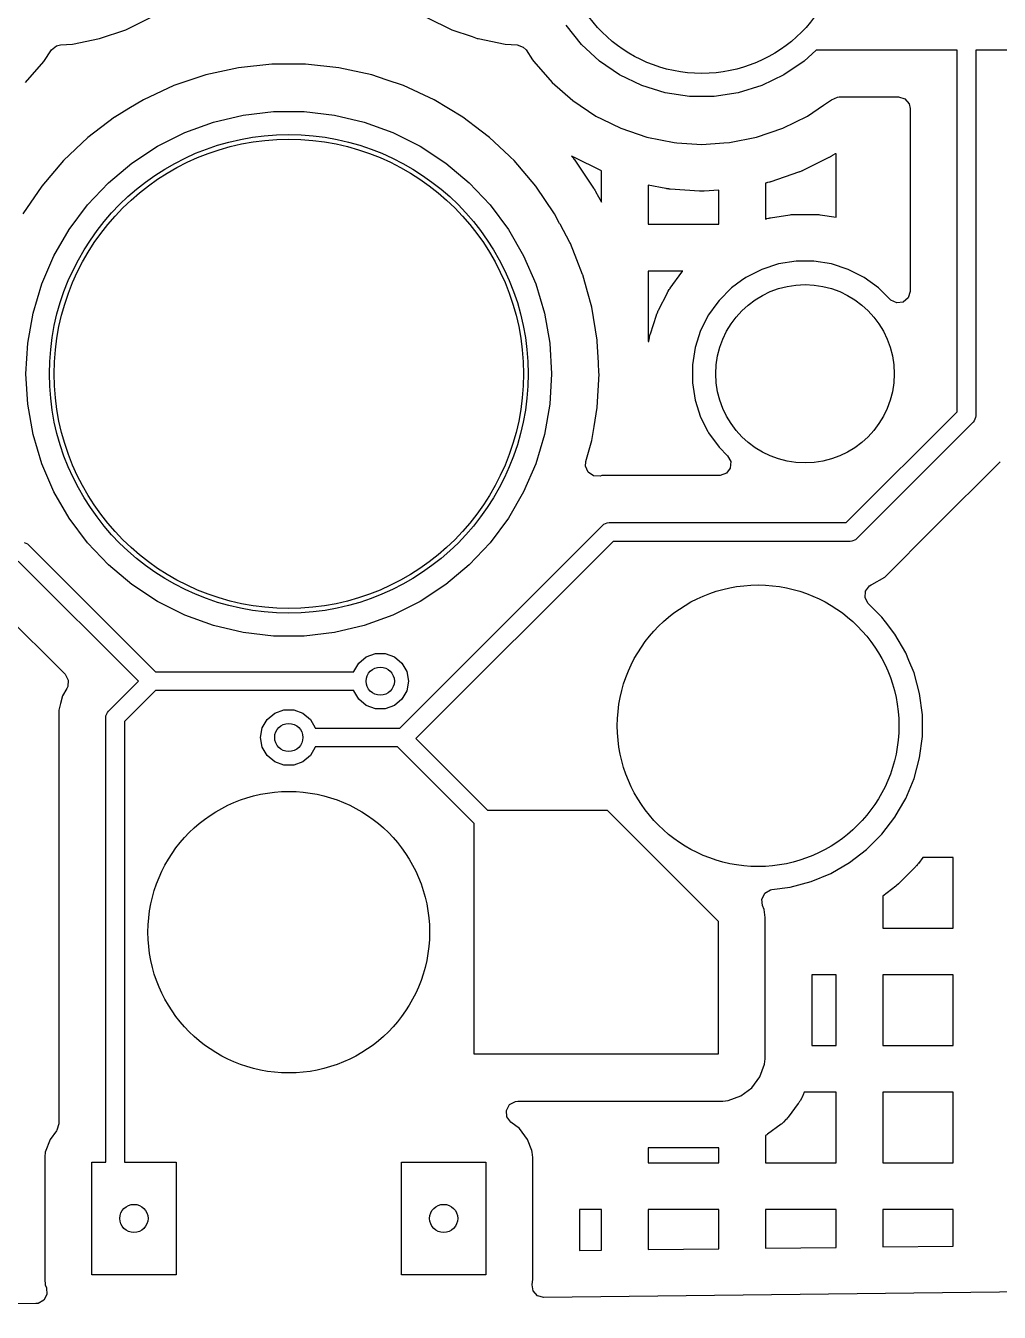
# Model space of a CAD drawing. Extents: x 2.49 to 8.57, y -5.87 to -1.87.
# Drawn here: x 6.369 to 6.778, y -5.122 to -4.582 of the extents above; entities that cross this region are included whole.
import ezdxf

# ---------------------------------------------------------------- set-up
doc = ezdxf.new("R2010")
doc.units = 0
doc.header["$MEASUREMENT"] = 0
doc.layers.add('BLACK', color=7, linetype='CONTINUOUS')

msp = doc.modelspace()

# ---------------------------------------------------------------- linework, layer by layer
at = {"layer": 'BLACK', "linetype": 'CONTINUOUS'}
for p, q in [((6.41114, -4.58411), (6.42156, -4.57898)), ((6.53749, -4.57898), (6.54791, -4.58411)), ((6.40015, -4.58785), (6.41114, -4.58411)), ((6.54791, -4.58411), (6.55649, -4.58703)), ((6.55649, -4.58703), (6.55859, -4.58774)), ((6.60225, -4.59028), (6.59583, -4.58223)), ((6.37674, -4.59747), (6.38, -4.5926)), ((6.38, -4.5926), (6.38211, -4.59084)), ((6.38211, -4.59084), (6.38374, -4.59044)), ((6.38374, -4.59044), (6.38875, -4.59011)), ((6.38875, -4.59011), (6.40015, -4.58785)), ((6.55859, -4.58774), (6.55891, -4.58785)), ((6.55891, -4.58785), (6.5703, -4.59011)), ((6.5703, -4.59011), (6.57532, -4.59044)), ((6.57532, -4.59044), (6.5779, -4.59139)), ((6.5779, -4.59139), (6.57906, -4.5926)), ((6.57906, -4.5926), (6.5818, -4.59671)), ((6.6098, -4.59729), (6.60225, -4.59028)), ((6.70073, -4.59263), (6.69571, -4.59729)), ((6.75984, -4.59263), (6.70073, -4.59263)), ((6.75984, -4.7444), (6.75984, -4.59263)), ((6.8378, -4.59263), (6.76772, -4.59263)), ((6.76772, -4.59263), (6.76772, -4.74603)), ((6.36908, -4.60621), (6.37674, -4.59747)), ((6.5818, -4.59671), (6.58231, -4.59747)), ((6.58231, -4.59747), (6.58997, -4.60621)), ((6.61831, -4.60309), (6.6098, -4.59729)), ((6.69571, -4.59729), (6.6872, -4.60309)), ((6.44471, -4.60307), (6.43473, -4.60643)), ((6.45847, -4.60004), (6.44471, -4.60307)), ((6.47248, -4.59852), (6.45847, -4.60004)), ((6.48657, -4.59852), (6.47248, -4.59852)), ((6.47248, -4.59852), (6.47248, -4.59852)), ((6.50058, -4.60004), (6.48657, -4.59852)), ((6.48657, -4.59852), (6.48657, -4.59852)), ((6.51434, -4.60307), (6.50058, -4.60004)), ((6.52034, -4.60509), (6.51434, -4.60307)), ((6.62758, -4.60755), (6.61831, -4.60309)), ((6.6872, -4.60309), (6.67793, -4.60755)), ((6.43136, -4.60757), (6.41857, -4.61349)), ((6.43473, -4.60643), (6.43136, -4.60757)), ((6.43136, -4.60757), (6.43136, -4.60757)), ((6.43136, -4.60757), (6.43136, -4.60757)), ((6.52769, -4.60757), (6.52034, -4.60509)), ((6.54048, -4.61349), (6.52769, -4.60757)), ((6.52769, -4.60757), (6.52769, -4.60757)), ((6.52769, -4.60757), (6.52769, -4.60757)), ((6.58997, -4.60621), (6.5987, -4.61386)), ((6.63742, -4.61059), (6.62758, -4.60755)), ((6.67793, -4.60755), (6.66809, -4.61059)), ((6.41857, -4.61349), (6.41237, -4.61722)), ((6.41857, -4.61349), (6.41857, -4.61349)), ((6.55256, -4.62075), (6.54048, -4.61349)), ((6.54048, -4.61349), (6.54048, -4.61349)), ((6.54048, -4.61349), (6.54048, -4.61349)), ((6.54048, -4.61349), (6.54048, -4.61349)), ((6.5987, -4.61386), (6.60836, -4.62032)), ((6.64761, -4.61212), (6.63742, -4.61059)), ((6.6579, -4.61212), (6.64761, -4.61212)), ((6.66809, -4.61059), (6.6579, -4.61212)), ((6.70386, -4.61583), (6.70681, -4.61386)), ((6.70681, -4.61386), (6.70717, -4.61355)), ((6.70681, -4.61386), (6.70681, -4.61386)), ((6.70681, -4.61386), (6.70681, -4.61386)), ((6.70681, -4.61386), (6.70681, -4.61386)), ((6.70717, -4.61355), (6.70966, -4.61239)), ((6.70966, -4.61239), (6.71039, -4.61234)), ((6.71039, -4.61234), (6.73526, -4.61234)), ((6.73526, -4.61234), (6.7379, -4.61311)), ((6.7379, -4.61311), (6.7397, -4.61519)), ((6.41237, -4.61722), (6.4065, -4.62075)), ((6.46039, -4.6199), (6.47312, -4.61841)), ((6.47312, -4.61841), (6.48594, -4.61841)), ((6.48594, -4.61841), (6.49867, -4.6199)), ((6.69715, -4.62032), (6.70386, -4.61583)), ((6.7397, -4.61519), (6.74014, -4.61722)), ((6.74014, -4.61722), (6.74014, -4.69391)), ((6.40639, -4.62083), (6.39528, -4.62928)), ((6.4065, -4.62075), (6.40639, -4.62083)), ((6.43587, -4.62724), (6.44791, -4.62285)), ((6.44791, -4.62285), (6.46039, -4.6199)), ((6.49867, -4.6199), (6.51114, -4.62285)), ((6.51114, -4.62285), (6.52319, -4.62724)), ((6.56027, -4.62661), (6.55256, -4.62075)), ((6.60836, -4.62032), (6.60836, -4.62032)), ((6.60836, -4.62032), (6.61103, -4.62163)), ((6.61103, -4.62163), (6.61878, -4.62545)), ((6.68674, -4.62545), (6.69715, -4.62032)), ((6.39528, -4.62928), (6.38505, -4.63897)), ((6.39528, -4.62928), (6.39528, -4.62928)), ((6.42441, -4.63299), (6.43587, -4.62724)), ((6.52319, -4.62724), (6.53465, -4.63299)), ((6.56377, -4.62928), (6.56027, -4.62661)), ((6.57193, -4.637), (6.56377, -4.62928)), ((6.56377, -4.62928), (6.56377, -4.62928)), ((6.56377, -4.62928), (6.56377, -4.62928)), ((6.61878, -4.62545), (6.62977, -4.62919)), ((6.62977, -4.62919), (6.64117, -4.63145)), ((6.66435, -4.63145), (6.67574, -4.62919)), ((6.67574, -4.62919), (6.68674, -4.62545)), ((6.4137, -4.64004), (6.42441, -4.63299)), ((6.53465, -4.63299), (6.54536, -4.64004)), ((6.64117, -4.63145), (6.64228, -4.63152)), ((6.64228, -4.63152), (6.65276, -4.63221)), ((6.65276, -4.63221), (6.66203, -4.6316)), ((6.65276, -4.63221), (6.65276, -4.63221)), ((6.65276, -4.63221), (6.65276, -4.63221)), ((6.66203, -4.6316), (6.66435, -4.63145)), ((6.38505, -4.63897), (6.37593, -4.64971)), ((6.40388, -4.64828), (6.4137, -4.64004)), ((6.54536, -4.64004), (6.55518, -4.64828)), ((6.57249, -4.63753), (6.57193, -4.637)), ((6.574, -4.63897), (6.57249, -4.63753)), ((6.58312, -4.64971), (6.574, -4.63897)), ((6.59814, -4.63705), (6.59806, -4.637)), ((6.59806, -4.637), (6.59824, -4.63722)), ((6.59828, -4.63713), (6.59814, -4.63705)), ((6.59824, -4.63722), (6.59832, -4.63732)), ((6.59883, -4.63746), (6.59828, -4.63713)), ((6.59832, -4.63732), (6.59849, -4.63753)), ((6.59849, -4.63753), (6.59857, -4.63763)), ((6.59857, -4.63763), (6.59889, -4.63805)), ((6.59897, -4.63753), (6.59883, -4.63746)), ((6.59889, -4.63805), (6.59897, -4.63816)), ((6.59926, -4.63769), (6.59897, -4.63753)), ((6.59897, -4.63816), (6.59913, -4.63838)), ((6.59913, -4.63838), (6.5992, -4.63848)), ((6.5992, -4.63848), (6.60741, -4.65059)), ((6.5994, -4.63776), (6.59926, -4.63769)), ((6.61039, -4.64318), (6.5994, -4.63776)), ((6.70611, -4.63776), (6.69512, -4.64318)), ((6.70625, -4.63769), (6.70611, -4.63776)), ((6.70654, -4.63753), (6.70625, -4.63769)), ((6.70668, -4.63746), (6.70654, -4.63753)), ((6.70723, -4.63713), (6.70668, -4.63746)), ((6.70737, -4.63705), (6.70723, -4.63713)), ((6.70764, -4.63688), (6.70737, -4.63705)), ((6.70778, -4.6368), (6.70764, -4.63688)), ((6.70876, -4.63614), (6.70778, -4.6368)), ((6.70906, -4.63614), (6.70876, -4.63614)), ((6.70906, -4.66281), (6.70906, -4.63614)), ((6.61054, -4.64325), (6.61039, -4.64318)), ((6.61064, -4.64329), (6.61054, -4.64325)), ((6.61064, -4.64844), (6.61064, -4.64329)), ((6.69334, -4.64392), (6.68174, -4.64786)), ((6.69349, -4.64386), (6.69334, -4.64392)), ((6.69379, -4.64375), (6.69349, -4.64386)), ((6.69394, -4.64369), (6.69379, -4.64375)), ((6.69453, -4.64344), (6.69394, -4.64369)), ((6.69468, -4.64338), (6.69453, -4.64344)), ((6.69497, -4.64325), (6.69468, -4.64338)), ((6.69512, -4.64318), (6.69497, -4.64325)), ((6.37593, -4.64971), (6.36802, -4.66137)), ((6.37593, -4.64971), (6.37593, -4.64971)), ((6.39508, -4.6576), (6.40388, -4.64828)), ((6.55518, -4.64828), (6.56397, -4.6576)), ((6.59103, -4.66137), (6.58312, -4.64971)), ((6.58312, -4.64971), (6.58312, -4.64971)), ((6.58312, -4.64971), (6.58312, -4.64971)), ((6.60741, -4.65059), (6.60748, -4.6507)), ((6.60748, -4.6507), (6.60762, -4.65092)), ((6.60762, -4.65092), (6.60769, -4.65103)), ((6.60769, -4.65103), (6.60797, -4.65149)), ((6.60797, -4.65149), (6.60803, -4.6516)), ((6.60803, -4.6516), (6.60817, -4.65183)), ((6.60817, -4.65183), (6.60823, -4.65195)), ((6.60823, -4.65195), (6.61064, -4.65649)), ((6.61064, -4.65649), (6.61064, -4.64844)), ((6.63766, -4.65074), (6.63024, -4.64927)), ((6.63024, -4.64927), (6.63024, -4.66575)), ((6.63781, -4.65077), (6.63766, -4.65074)), ((6.63813, -4.65083), (6.63781, -4.65077)), ((6.63829, -4.65085), (6.63813, -4.65083)), ((6.63892, -4.65093), (6.63829, -4.65085)), ((6.63908, -4.65095), (6.63892, -4.65093)), ((6.6394, -4.65098), (6.63908, -4.65095)), ((6.63956, -4.651), (6.6394, -4.65098)), ((6.65179, -4.6518), (6.63956, -4.651)), ((6.65195, -4.6518), (6.65179, -4.6518)), ((6.65228, -4.65182), (6.65195, -4.6518)), ((6.65243, -4.65182), (6.65228, -4.65182)), ((6.65308, -4.65182), (6.65243, -4.65182)), ((6.65324, -4.65182), (6.65308, -4.65182)), ((6.65356, -4.6518), (6.65324, -4.65182)), ((6.65372, -4.6518), (6.65356, -4.6518)), ((6.65985, -4.6514), (6.65372, -4.6518)), ((6.65985, -4.66575), (6.65985, -4.6514)), ((6.67988, -4.64835), (6.67945, -4.64844)), ((6.67945, -4.64844), (6.67945, -4.66355)), ((6.68003, -4.64832), (6.67988, -4.64835)), ((6.68035, -4.64825), (6.68003, -4.64832)), ((6.6805, -4.64821), (6.68035, -4.64825)), ((6.68112, -4.64804), (6.6805, -4.64821)), ((6.68127, -4.648), (6.68112, -4.64804)), ((6.68158, -4.6479), (6.68127, -4.648)), ((6.68174, -4.64786), (6.68158, -4.6479)), ((6.38743, -4.66788), (6.39508, -4.6576)), ((6.56397, -4.6576), (6.57163, -4.66788)), ((6.59314, -4.66534), (6.59103, -4.66137)), ((6.59103, -4.66137), (6.59103, -4.66137)), ((6.59103, -4.66137), (6.59103, -4.66137)), ((6.68155, -4.66305), (6.68966, -4.66177)), ((6.68966, -4.66177), (6.68985, -4.66174)), ((6.68985, -4.66174), (6.69023, -4.6617)), ((6.69023, -4.6617), (6.69042, -4.66168)), ((6.69042, -4.66168), (6.69119, -4.66162)), ((6.69119, -4.66162), (6.69138, -4.66161)), ((6.69138, -4.66161), (6.69177, -4.66159)), ((6.69177, -4.66159), (6.69196, -4.66159)), ((6.69196, -4.66159), (6.70017, -4.66159)), ((6.70017, -4.66159), (6.70036, -4.66159)), ((6.70036, -4.66159), (6.70075, -4.66161)), ((6.70075, -4.66161), (6.70094, -4.66162)), ((6.70094, -4.66162), (6.7017, -4.66168)), ((6.7017, -4.66168), (6.70189, -4.6617)), ((6.70189, -4.6617), (6.70228, -4.66174)), ((6.70228, -4.66174), (6.70247, -4.66177)), ((6.70247, -4.66177), (6.70906, -4.66281)), ((6.38102, -4.67898), (6.38743, -4.66788)), ((6.57163, -4.66788), (6.57804, -4.67898)), ((6.59335, -4.66575), (6.59314, -4.66534)), ((6.59739, -4.67336), (6.59335, -4.66575)), ((6.63024, -4.66575), (6.65985, -4.66575)), ((6.67945, -4.66355), (6.67949, -4.66354)), ((6.67949, -4.66354), (6.67986, -4.66343)), ((6.67986, -4.66343), (6.68004, -4.66338)), ((6.68004, -4.66338), (6.68079, -4.6632)), ((6.68079, -4.6632), (6.68098, -4.66316)), ((6.68098, -4.66316), (6.68136, -4.66309)), ((6.68136, -4.66309), (6.68155, -4.66305)), ((6.59763, -4.67382), (6.59739, -4.67336)), ((6.37594, -4.69076), (6.38102, -4.67898)), ((6.57804, -4.67898), (6.58312, -4.69076)), ((6.60034, -4.68061), (6.59763, -4.67382)), ((6.59763, -4.67382), (6.59763, -4.67382)), ((6.60278, -4.68675), (6.60034, -4.68061)), ((6.685, -4.68236), (6.67792, -4.68466)), ((6.69234, -4.68119), (6.685, -4.68236)), ((6.69978, -4.68119), (6.69234, -4.68119)), ((6.69234, -4.68119), (6.69234, -4.68119)), ((6.70713, -4.68236), (6.69978, -4.68119)), ((6.69978, -4.68119), (6.69978, -4.68119)), ((6.71421, -4.68466), (6.70713, -4.68236)), ((6.60285, -4.68691), (6.60278, -4.68675)), ((6.60485, -4.69411), (6.60285, -4.68691)), ((6.60285, -4.68691), (6.60285, -4.68691)), ((6.64475, -4.68535), (6.63024, -4.68535)), ((6.63024, -4.68535), (6.63024, -4.71496)), ((6.63955, -4.69247), (6.64438, -4.68583)), ((6.64438, -4.68583), (6.64449, -4.68568)), ((6.64449, -4.68568), (6.64473, -4.68538)), ((6.64473, -4.68538), (6.64475, -4.68535)), ((6.66949, -4.68935), (6.66527, -4.69241)), ((6.67129, -4.68804), (6.66949, -4.68935)), ((6.67792, -4.68466), (6.67129, -4.68804)), ((6.7195, -4.68736), (6.71421, -4.68466)), ((6.72083, -4.68804), (6.7195, -4.68736)), ((6.72685, -4.69241), (6.72083, -4.68804)), ((6.37226, -4.70304), (6.37594, -4.69076)), ((6.58312, -4.69076), (6.58679, -4.70304)), ((6.60662, -4.70048), (6.60485, -4.69411)), ((6.63462, -4.70176), (6.63834, -4.69444)), ((6.63834, -4.69444), (6.63844, -4.69427)), ((6.63844, -4.69427), (6.63862, -4.69394)), ((6.63862, -4.69394), (6.63872, -4.69377)), ((6.63872, -4.69377), (6.63912, -4.69311)), ((6.63912, -4.69311), (6.63923, -4.69295)), ((6.63923, -4.69295), (6.63944, -4.69263)), ((6.63944, -4.69263), (6.63955, -4.69247)), ((6.66527, -4.69241), (6.66001, -4.69767)), ((6.66527, -4.69241), (6.66527, -4.69241)), ((6.66527, -4.69241), (6.66527, -4.69241)), ((6.7318, -4.69736), (6.72685, -4.69241)), ((6.72685, -4.69241), (6.72685, -4.69241)), ((6.74014, -4.69391), (6.73936, -4.69655)), ((6.6089, -4.71438), (6.60662, -4.70048)), ((6.60662, -4.70048), (6.60662, -4.70048)), ((6.60662, -4.70048), (6.60662, -4.70048)), ((6.65905, -4.69899), (6.65564, -4.70369)), ((6.66001, -4.69767), (6.65905, -4.69899)), ((6.66001, -4.69767), (6.66001, -4.69767)), ((6.66001, -4.69767), (6.66001, -4.69767)), ((6.73206, -4.6976), (6.7318, -4.69736)), ((6.73456, -4.69874), (6.73206, -4.6976)), ((6.73728, -4.69835), (6.73456, -4.69874)), ((6.73936, -4.69655), (6.73728, -4.69835)), ((6.37004, -4.71566), (6.37226, -4.70304)), ((6.58679, -4.70304), (6.58902, -4.71566)), ((6.6312, -4.7117), (6.63373, -4.70389)), ((6.63373, -4.70389), (6.6338, -4.70371)), ((6.6338, -4.70371), (6.63393, -4.70335)), ((6.63393, -4.70335), (6.634, -4.70317)), ((6.634, -4.70317), (6.63429, -4.70246)), ((6.63429, -4.70246), (6.63437, -4.70228)), ((6.63437, -4.70228), (6.63453, -4.70193)), ((6.63453, -4.70193), (6.63462, -4.70176)), ((6.65564, -4.70369), (6.65226, -4.71032)), ((6.65226, -4.71032), (6.64996, -4.71739)), ((6.36929, -4.72846), (6.37004, -4.71566)), ((6.58902, -4.71566), (6.58976, -4.72846)), ((6.6089, -4.71439), (6.6089, -4.71438)), ((6.60893, -4.71496), (6.6089, -4.71439)), ((6.6094, -4.72367), (6.60893, -4.71496)), ((6.63024, -4.71496), (6.6305, -4.71496)), ((6.6305, -4.71496), (6.63066, -4.71394)), ((6.63066, -4.71394), (6.63069, -4.71375)), ((6.63069, -4.71375), (6.63077, -4.71338)), ((6.63077, -4.71338), (6.63081, -4.71319)), ((6.63081, -4.71319), (6.63099, -4.71244)), ((6.63099, -4.71244), (6.63104, -4.71225)), ((6.63104, -4.71225), (6.63114, -4.71188)), ((6.63114, -4.71188), (6.6312, -4.7117)), ((6.64996, -4.71739), (6.6488, -4.72474)), ((6.60964, -4.72815), (6.6094, -4.72367)), ((6.6488, -4.72474), (6.6488, -4.73218)), ((6.37004, -4.74126), (6.36929, -4.72846)), ((6.58976, -4.72846), (6.58902, -4.74126)), ((6.6089, -4.74253), (6.60966, -4.72846)), ((6.60966, -4.72846), (6.60964, -4.72815)), ((6.6488, -4.73218), (6.64996, -4.73953)), ((6.37226, -4.75388), (6.37004, -4.74126)), ((6.58902, -4.74126), (6.58679, -4.75388)), ((6.60757, -4.75062), (6.6089, -4.74253)), ((6.6089, -4.74253), (6.6089, -4.74253)), ((6.6089, -4.74253), (6.6089, -4.74253)), ((6.64996, -4.73953), (6.65226, -4.7466)), ((6.65226, -4.7466), (6.65533, -4.75262)), ((6.71336, -4.79088), (6.75984, -4.7444)), ((6.76656, -4.74881), (6.71778, -4.7976)), ((6.76705, -4.74822), (6.76656, -4.74881)), ((6.76764, -4.7468), (6.76705, -4.74822)), ((6.76772, -4.74603), (6.76764, -4.7468)), ((6.37594, -4.76616), (6.37226, -4.75388)), ((6.58679, -4.75388), (6.58312, -4.76616)), ((6.60662, -4.75643), (6.60757, -4.75062)), ((6.65533, -4.75262), (6.65564, -4.75323)), ((6.65564, -4.75323), (6.66001, -4.75925)), ((6.60419, -4.76519), (6.60662, -4.75643)), ((6.66001, -4.75925), (6.66001, -4.75925)), ((6.66001, -4.75925), (6.6636, -4.76284)), ((6.604, -4.76722), (6.60415, -4.76533)), ((6.60415, -4.76533), (6.60419, -4.76519)), ((6.6636, -4.76284), (6.66492, -4.76525)), ((6.66492, -4.76525), (6.66472, -4.768)), ((6.75015, -4.79309), (6.77789, -4.76535)), ((6.38102, -4.77793), (6.37594, -4.76616)), ((6.58312, -4.76616), (6.57804, -4.77793)), ((6.60509, -4.76975), (6.604, -4.76722)), ((6.60736, -4.77129), (6.60509, -4.76975)), ((6.66308, -4.7702), (6.6605, -4.77116)), ((6.66472, -4.768), (6.66308, -4.7702)), ((6.61011, -4.77135), (6.60736, -4.77129)), ((6.61079, -4.77117), (6.61011, -4.77135)), ((6.61637, -4.77117), (6.61079, -4.77117)), ((6.66015, -4.77117), (6.61637, -4.77117)), ((6.6605, -4.77116), (6.66015, -4.77117)), ((6.38743, -4.78903), (6.38102, -4.77793)), ((6.57804, -4.77793), (6.57163, -4.78903)), ((6.39508, -4.79932), (6.38743, -4.78903)), ((6.52607, -4.87708), (6.61112, -4.79203)), ((6.57163, -4.78903), (6.56397, -4.79932)), ((6.61112, -4.79203), (6.61171, -4.79154)), ((6.61171, -4.79154), (6.61313, -4.79095)), ((6.61313, -4.79095), (6.6139, -4.79088)), ((6.6139, -4.79088), (6.71336, -4.79088)), ((6.71778, -4.7976), (6.71718, -4.79809)), ((6.72951, -4.81373), (6.75015, -4.79309)), ((6.36848, -4.79924), (6.3699, -4.79983)), ((6.3699, -4.79983), (6.37049, -4.80032)), ((6.37049, -4.80032), (6.42363, -4.85346)), ((6.40388, -4.80864), (6.39508, -4.79932)), ((6.61553, -4.79875), (6.5328, -4.88148)), ((6.56397, -4.79932), (6.55518, -4.80864)), ((6.71499, -4.79875), (6.61553, -4.79875)), ((6.71576, -4.79868), (6.71499, -4.79875)), ((6.71718, -4.79809), (6.71576, -4.79868)), ((6.41643, -4.8574), (6.36608, -4.80704)), ((6.4137, -4.81688), (6.40388, -4.80864)), ((6.55518, -4.80864), (6.54536, -4.81688)), ((6.72412, -4.81685), (6.72951, -4.81373)), ((6.42441, -4.82393), (6.4137, -4.81688)), ((6.54536, -4.81688), (6.53465, -4.82393)), ((6.72143, -4.81964), (6.72307, -4.81744)), ((6.72307, -4.81744), (6.72387, -4.81699)), ((6.72387, -4.81699), (6.72412, -4.81685)), ((6.72412, -4.81685), (6.72412, -4.81685)), ((6.43587, -4.82968), (6.42441, -4.82393)), ((6.53465, -4.82393), (6.52319, -4.82968)), ((6.72123, -4.82239), (6.72143, -4.81964)), ((6.72255, -4.8248), (6.72123, -4.82239)), ((6.7283, -4.83056), (6.72255, -4.8248)), ((6.35935, -4.82818), (6.38571, -4.85453)), ((6.44791, -4.83406), (6.43587, -4.82968)), ((6.52319, -4.82968), (6.51114, -4.83406)), ((6.46039, -4.83702), (6.44791, -4.83406)), ((6.51114, -4.83406), (6.49867, -4.83702)), ((6.72976, -4.83246), (6.7283, -4.83056)), ((6.7283, -4.83056), (6.7283, -4.83056)), ((6.7283, -4.83056), (6.7283, -4.83056)), ((6.7338, -4.83773), (6.72976, -4.83246)), ((6.47312, -4.83851), (6.46039, -4.83702)), ((6.48594, -4.83851), (6.47312, -4.83851)), ((6.49867, -4.83702), (6.48594, -4.83851)), ((6.73832, -4.84555), (6.7338, -4.83773)), ((6.7338, -4.83773), (6.7338, -4.83773)), ((6.7338, -4.83773), (6.7338, -4.83773)), ((6.51201, -4.84717), (6.51586, -4.84576)), ((6.51586, -4.84576), (6.51996, -4.84576)), ((6.51996, -4.84576), (6.52382, -4.84717)), ((6.73961, -4.84867), (6.73832, -4.84555)), ((6.73832, -4.84555), (6.73832, -4.84555)), ((6.73832, -4.84555), (6.73832, -4.84555)), ((6.50681, -4.85336), (6.50887, -4.8498)), ((6.50887, -4.8498), (6.51201, -4.84717)), ((6.52382, -4.84717), (6.52696, -4.8498)), ((6.52696, -4.8498), (6.52901, -4.85336)), ((6.74178, -4.8539), (6.73961, -4.84867)), ((6.38571, -4.85453), (6.38702, -4.85695)), ((6.38702, -4.85695), (6.38683, -4.85969)), ((6.42363, -4.85346), (6.44169, -4.85346)), ((6.44169, -4.85346), (6.5068, -4.85346)), ((6.5068, -4.85346), (6.50681, -4.85336)), ((6.52901, -4.85336), (6.52972, -4.8574)), ((6.74411, -4.8626), (6.74178, -4.8539)), ((6.38648, -4.86043), (6.38466, -4.86358)), ((6.38683, -4.85969), (6.38648, -4.86043)), ((6.40391, -4.86992), (6.41643, -4.8574)), ((6.42363, -4.86133), (6.41063, -4.87433)), ((6.44169, -4.86133), (6.42363, -4.86133)), ((6.5068, -4.86133), (6.44169, -4.86133)), ((6.50681, -4.86144), (6.5068, -4.86133)), ((6.50887, -4.86499), (6.50681, -4.86144)), ((6.52901, -4.86144), (6.52696, -4.86499)), ((6.52972, -4.8574), (6.52901, -4.86144)), ((6.74412, -4.86262), (6.74411, -4.8626)), ((6.7453, -4.87158), (6.74412, -4.86262)), ((6.38381, -4.86678), (6.38305, -4.86959)), ((6.38466, -4.86358), (6.38381, -4.86678)), ((6.38466, -4.86358), (6.38466, -4.86358)), ((6.51201, -4.86762), (6.50887, -4.86499)), ((6.51586, -4.86903), (6.51201, -4.86762)), ((6.52382, -4.86762), (6.51996, -4.86903)), ((6.52696, -4.86499), (6.52382, -4.86762)), ((6.38305, -4.86959), (6.38305, -4.86959)), ((6.38305, -4.86959), (6.38305, -4.87621)), ((6.40276, -4.8727), (6.40283, -4.87194)), ((6.40276, -5.05917), (6.40276, -4.8727)), ((6.40283, -4.87194), (6.40342, -4.87052)), ((6.40342, -4.87052), (6.40391, -4.86992)), ((6.46843, -4.87698), (6.47048, -4.87343)), ((6.47048, -4.87343), (6.47362, -4.87079)), ((6.47362, -4.87079), (6.47748, -4.86939)), ((6.47748, -4.86939), (6.48158, -4.86939)), ((6.48158, -4.86939), (6.48543, -4.87079)), ((6.48543, -4.87079), (6.48858, -4.87343)), ((6.48858, -4.87343), (6.49063, -4.87698)), ((6.51996, -4.86903), (6.51586, -4.86903)), ((6.7453, -4.88061), (6.7453, -4.87158)), ((6.38305, -4.87621), (6.38305, -4.87621)), ((6.38305, -4.87621), (6.38305, -5.0431)), ((6.41063, -4.87433), (6.41063, -5.05917)), ((6.46772, -4.88102), (6.46843, -4.87698)), ((6.49063, -4.87698), (6.49064, -4.87708)), ((6.49064, -4.87708), (6.52607, -4.87708)), ((6.46843, -4.88506), (6.46772, -4.88102)), ((6.5328, -4.88148), (6.56285, -4.91153)), ((6.74412, -4.88957), (6.7453, -4.88061)), ((6.47048, -4.88861), (6.46843, -4.88506)), ((6.47362, -4.89125), (6.47048, -4.88861)), ((6.48858, -4.88861), (6.48543, -4.89125)), ((6.49063, -4.88506), (6.48858, -4.88861)), ((6.49064, -4.88495), (6.49063, -4.88506)), ((6.52514, -4.88495), (6.49064, -4.88495)), ((6.55728, -4.9171), (6.52514, -4.88495)), ((6.74178, -4.8983), (6.74412, -4.88957)), ((6.47748, -4.89265), (6.47362, -4.89125)), ((6.48158, -4.89265), (6.47748, -4.89265)), ((6.48543, -4.89125), (6.48158, -4.89265)), ((6.73832, -4.90664), (6.74178, -4.8983)), ((6.73534, -4.91181), (6.73832, -4.90664)), ((6.56285, -4.91153), (6.61307, -4.91153)), ((6.61307, -4.91153), (6.65965, -4.9581)), ((6.7283, -4.92163), (6.7338, -4.91447)), ((6.7338, -4.91447), (6.73534, -4.91181)), ((6.55728, -5.01389), (6.55728, -4.9171)), ((6.72192, -4.92802), (6.7283, -4.92163)), ((6.7283, -4.92163), (6.7283, -4.92163)), ((6.7283, -4.92163), (6.7283, -4.92163)), ((6.71475, -4.93352), (6.72192, -4.92802)), ((6.72192, -4.92802), (6.72192, -4.92802)), ((6.72192, -4.92802), (6.72192, -4.92802)), ((6.74551, -4.93142), (6.74366, -4.93382)), ((6.75827, -4.93142), (6.74551, -4.93142)), ((6.75827, -4.96102), (6.75827, -4.93142)), ((6.69858, -4.9415), (6.70692, -4.93804)), ((6.70692, -4.93804), (6.71475, -4.93352)), ((6.74239, -4.93527), (6.73555, -4.94211)), ((6.74251, -4.93516), (6.74239, -4.93527)), ((6.74273, -4.93492), (6.74251, -4.93516)), ((6.74283, -4.9348), (6.74273, -4.93492)), ((6.74326, -4.93432), (6.74283, -4.9348)), ((6.74336, -4.9342), (6.74326, -4.93432)), ((6.74356, -4.93395), (6.74336, -4.9342)), ((6.74366, -4.93382), (6.74356, -4.93395)), ((6.68985, -4.94383), (6.69858, -4.9415)), ((6.73411, -4.94338), (6.72867, -4.94755)), ((6.73423, -4.94328), (6.73411, -4.94338)), ((6.73448, -4.94308), (6.73423, -4.94328)), ((6.7346, -4.94298), (6.73448, -4.94308)), ((6.73508, -4.94255), (6.7346, -4.94298)), ((6.7352, -4.94245), (6.73508, -4.94255)), ((6.73544, -4.94222), (6.7352, -4.94245)), ((6.73555, -4.94211), (6.73544, -4.94222)), ((6.67797, -4.94882), (6.6786, -4.94755)), ((6.67826, -4.95156), (6.67797, -4.94882)), ((6.6786, -4.94755), (6.6792, -4.94636)), ((6.6792, -4.94636), (6.68157, -4.94496)), ((6.68157, -4.94496), (6.68214, -4.94485)), ((6.68214, -4.94485), (6.68985, -4.94383)), ((6.72867, -4.94755), (6.72867, -4.96102)), ((6.67893, -4.95318), (6.67826, -4.95156)), ((6.67935, -4.95649), (6.67893, -4.95318)), ((6.65965, -4.9581), (6.65965, -5.01389)), ((6.67935, -4.98063), (6.67935, -4.95649)), ((6.72867, -4.96102), (6.75827, -4.96102)), ((6.67935, -5.01578), (6.67935, -4.98063)), ((6.70906, -4.98063), (6.69896, -4.98063)), ((6.69896, -4.98063), (6.69896, -5.01024)), ((6.70906, -5.01024), (6.70906, -4.98063)), ((6.75827, -4.98063), (6.72867, -4.98063)), ((6.72867, -4.98063), (6.72867, -5.01024)), ((6.75827, -5.01024), (6.75827, -4.98063)), ((6.69896, -5.01024), (6.70906, -5.01024)), ((6.72867, -5.01024), (6.75827, -5.01024)), ((6.65965, -5.01389), (6.55728, -5.01389)), ((6.67712, -5.02343), (6.6791, -5.01812)), ((6.6791, -5.01812), (6.67935, -5.01578)), ((6.67372, -5.02797), (6.67712, -5.02343)), ((6.66919, -5.03136), (6.67372, -5.02797)), ((6.69565, -5.02984), (6.69524, -5.03094)), ((6.70906, -5.02984), (6.69565, -5.02984)), ((6.70906, -5.05945), (6.70906, -5.02984)), ((6.75827, -5.02984), (6.72867, -5.02984)), ((6.72867, -5.02984), (6.72867, -5.05945)), ((6.75827, -5.05945), (6.75827, -5.02984)), ((6.57082, -5.03744), (6.57214, -5.03503)), ((6.57214, -5.03503), (6.57456, -5.03371)), ((6.57456, -5.03371), (6.57559, -5.0336)), ((6.57559, -5.0336), (6.66153, -5.0336)), ((6.66153, -5.0336), (6.66388, -5.03334)), ((6.66388, -5.03334), (6.66919, -5.03136)), ((6.69323, -5.03462), (6.689, -5.04028)), ((6.69343, -5.03433), (6.69323, -5.03462)), ((6.69381, -5.03374), (6.69343, -5.03433)), ((6.69399, -5.03344), (6.69381, -5.03374)), ((6.69466, -5.03221), (6.69399, -5.03344)), ((6.69482, -5.0319), (6.69466, -5.03221)), ((6.69511, -5.03126), (6.69482, -5.0319)), ((6.69524, -5.03094), (6.69511, -5.03126)), ((6.57102, -5.04018), (6.57082, -5.03744)), ((6.57267, -5.04239), (6.57102, -5.04018)), ((6.68878, -5.04055), (6.68832, -5.04108)), ((6.689, -5.04028), (6.68878, -5.04055)), ((6.38208, -5.04602), (6.37938, -5.04963)), ((6.38228, -5.04573), (6.38208, -5.04602)), ((6.38305, -5.0431), (6.38228, -5.04573)), ((6.57628, -5.04509), (6.57267, -5.04239)), ((6.57852, -5.04808), (6.57628, -5.04509)), ((6.57628, -5.04509), (6.57628, -5.04509)), ((6.68603, -5.04324), (6.68037, -5.04748)), ((6.6863, -5.04303), (6.68603, -5.04324)), ((6.68684, -5.04257), (6.6863, -5.04303)), ((6.68709, -5.04233), (6.68684, -5.04257)), ((6.68808, -5.04134), (6.68709, -5.04233)), ((6.68832, -5.04108), (6.68808, -5.04134)), ((6.37938, -5.04963), (6.3774, -5.05494)), ((6.37938, -5.04963), (6.37938, -5.04963)), ((6.57968, -5.04963), (6.57852, -5.04808)), ((6.58142, -5.0543), (6.57968, -5.04963)), ((6.57968, -5.04963), (6.57968, -5.04963)), ((6.6795, -5.04806), (6.67945, -5.04808)), ((6.67945, -5.04808), (6.67945, -5.05945)), ((6.68009, -5.04768), (6.6795, -5.04806)), ((6.68037, -5.04748), (6.68009, -5.04768)), ((6.37718, -5.05698), (6.37715, -5.05728)), ((6.3774, -5.05494), (6.37718, -5.05698)), ((6.58166, -5.05494), (6.58142, -5.0543)), ((6.58191, -5.05728), (6.58166, -5.05494)), ((6.65985, -5.0532), (6.63024, -5.0532)), ((6.63024, -5.0532), (6.63024, -5.05945)), ((6.65985, -5.05945), (6.65985, -5.0532)), ((6.37715, -5.05728), (6.37715, -5.05728)), ((6.37715, -5.05728), (6.37715, -5.1083)), ((6.39685, -5.10641), (6.39685, -5.05917)), ((6.39685, -5.05917), (6.40276, -5.05917)), ((6.41063, -5.05917), (6.43228, -5.05917)), ((6.43228, -5.05917), (6.43228, -5.10641)), ((6.52677, -5.10641), (6.52677, -5.05917)), ((6.52677, -5.05917), (6.5622, -5.05917)), ((6.5622, -5.05917), (6.5622, -5.10641)), ((6.58191, -5.05945), (6.58191, -5.05728)), ((6.58191, -5.09622), (6.58191, -5.05945)), ((6.63024, -5.05945), (6.65985, -5.05945)), ((6.67945, -5.05945), (6.70906, -5.05945)), ((6.72867, -5.05945), (6.75827, -5.05945)), ((6.61064, -5.07906), (6.60152, -5.07906)), ((6.60152, -5.07906), (6.60152, -5.09622)), ((6.61064, -5.09588), (6.61064, -5.07906)), ((6.65985, -5.07906), (6.63024, -5.07906)), ((6.63024, -5.07906), (6.63024, -5.09588)), ((6.65985, -5.0953), (6.65985, -5.07906)), ((6.70906, -5.07906), (6.67945, -5.07906)), ((6.67945, -5.07906), (6.67945, -5.0953)), ((6.70906, -5.09472), (6.70906, -5.07906)), ((6.75827, -5.07906), (6.72867, -5.07906)), ((6.72867, -5.07906), (6.72867, -5.09472)), ((6.75827, -5.09414), (6.75827, -5.07906)), ((6.70906, -5.09495), (6.70906, -5.09472)), ((6.72867, -5.09472), (6.75827, -5.09437)), ((6.75827, -5.09437), (6.75827, -5.09414)), ((6.58191, -5.1083), (6.58191, -5.09622)), ((6.60152, -5.09622), (6.61064, -5.09611)), ((6.61064, -5.09611), (6.61064, -5.09588)), ((6.63024, -5.09588), (6.65985, -5.09553)), ((6.65985, -5.09553), (6.65985, -5.0953)), ((6.67945, -5.0953), (6.70906, -5.09495)), ((6.37715, -5.1083), (6.37715, -5.1083)), ((6.37715, -5.1083), (6.3774, -5.11064)), ((6.3774, -5.11064), (6.37788, -5.11193)), ((6.43228, -5.10641), (6.39685, -5.10641)), ((6.5622, -5.10641), (6.52677, -5.10641)), ((6.58166, -5.11058), (6.58191, -5.1083)), ((6.58166, -5.1106), (6.58166, -5.11058)), ((6.5821, -5.1132), (6.58166, -5.1106)), ((6.37807, -5.11467), (6.37676, -5.11709)), ((6.37788, -5.11193), (6.37807, -5.11467)), ((6.58392, -5.11526), (6.5821, -5.1132)), ((6.58657, -5.116), (6.58392, -5.11526)), ((6.80599, -5.11342), (6.58657, -5.116)), ((6.37336, -5.11852), (6.0655, -5.12215)), ((6.37434, -5.11841), (6.37336, -5.11852)), ((6.37676, -5.11709), (6.37434, -5.11841))]:
    msp.add_line(p, q, dxfattribs=at)
at = {"layer": 'BLACK'}
for centre, radius in [((6.65276, -4.54342), 0.05906), ((6.47953, -4.72846), 0.10039), ((6.47953, -4.72846), 0.09843), ((6.69606, -4.72846), 0.0374), ((6.67638, -4.8761), 0.05906), ((6.51791, -4.8574), 0.00591), ((6.47953, -4.88102), 0.00591), ((6.47953, -4.96271), 0.05906), ((6.41457, -5.08279), 0.00591), ((6.54449, -5.08279), 0.00591)]:
    msp.add_circle(centre, radius, dxfattribs=at)

doc.saveas('drawing.dxf')
